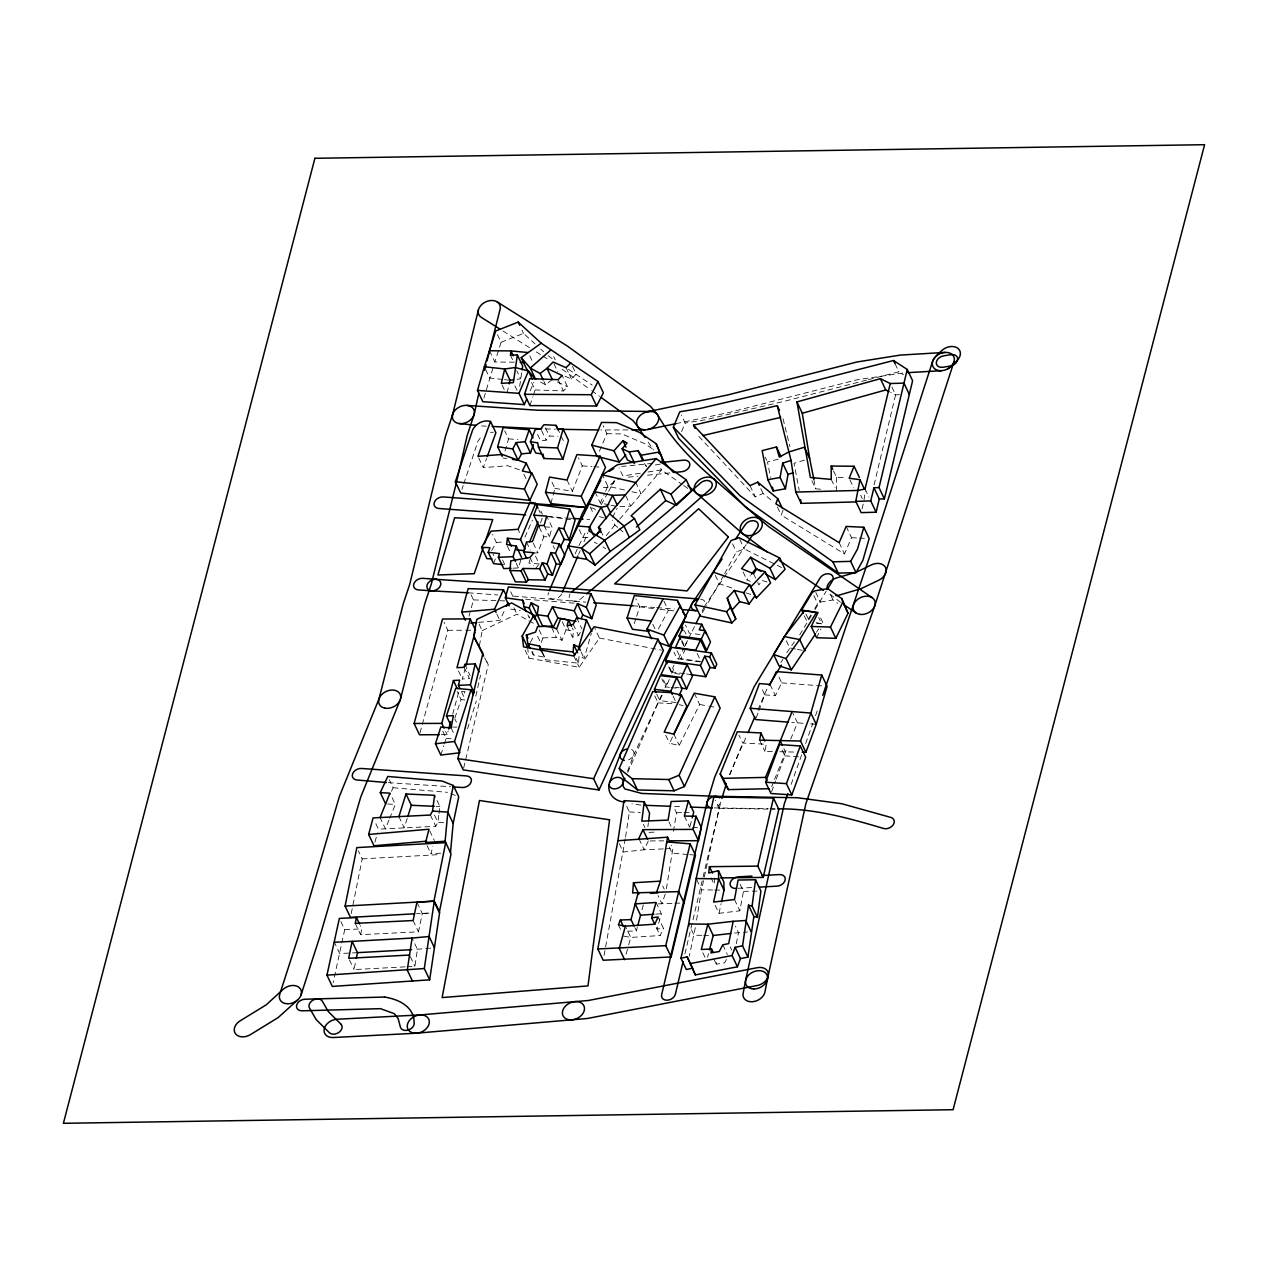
<?xml version="1.0" encoding="UTF-8"?>
<svg xmlns="http://www.w3.org/2000/svg" width="1268" height="1268" viewBox="0 0 1268 1268"><rect width="100%" height="100%" fill="white"/><g stroke="black" fill="none" stroke-linecap="round" stroke-linejoin="round"><path stroke-width="0.75" stroke-dasharray="5 3.75" d="M541.737 651.736L545.573 659.804L578.493 663.18L579.08 655.905L584.152 658.409L591.364 633.207M714.803 877.963L714.09 884.287L711.031 877.836M519.658 386.344L522.115 369.828M647.9 826.641L648.392 822.774M438.807 815.324L437.92 822.33L435.748 826.324L378.435 829.177L374.615 821.125M439.029 813.58L439.933 806.575L434.575 795.29M726.405 959.448L724.646 962.792L716.341 964.235L716.88 960.241M864.031 499.925L865.315 490.985M407.044 966.739L414.905 966.327L417.441 949.352L412.084 938.066M625.298 838.655L603.901 956.373M625.584 836.753L629.372 811.932L626.297 805.481M673.451 831.396L676.478 812.788L673.419 806.337M666.382 888.694L672.88 848.482L671.343 845.265M695.292 927.653L689.301 956.183M696.544 920.077L701.553 889.819L719.194 808.271L715.374 800.219M479.399 645.666L482.173 630.64L478.337 622.572M772.402 751.575L764.953 751.417L766.284 744.253L742.683 743.032L738.864 734.964M715.152 905.289L718.988 913.34L739.83 910.804L743.476 891.325L738.879 881.656M351.22 913.594L362.188 858.88L358.353 850.828M736.28 943.757L738.531 932.598L735.456 926.147M405.078 966.85L354.041 969.576L355.943 960.177M355.23 923.373L360.587 934.659L418.472 931.821L422.292 913.531L416.934 902.245M340.87 921.614L344.706 929.682L333.135 982.763M360.587 934.659L361.824 928.842L360.286 925.624M718.988 913.34L721.096 903.688M475.817 696.148L480.54 675.194M684.926 953.821L720.826 801.883M507.089 392.842L508.785 385.662M463.676 767.964L488.259 664.67L485.2 658.219M580.284 632.288L578.588 635.601L572.486 637.154L573.881 631.29L572.359 628.056M874.08 484.915L895.604 394.808L891.008 385.139M862.034 508.991L863.35 503.539M440.725 853.158L430.961 853.776L432.895 846.2M707.592 957.181L708.527 953.568M550.898 503.602L554.893 488.354L551.834 481.903M697.495 827.465L689.729 827.354L691.742 819.762M627.501 931.235L636.393 930.886L637.313 927.399M642.004 909.806L643.447 904.433M374.979 842.079L377.452 832.87M419.993 732.872L447.873 630.307L444.054 622.255M441.216 734.679L447.129 734.663L448.143 730.939M452.708 714.169L458.778 691.805L464.991 691.409L463.803 696.607L461.504 691.773M464.104 667.301L469.461 678.586L462.313 678.998L464.865 669.615M469.001 616.185L473.503 599.907L469.667 591.839M626.154 954.122L628.183 946.705M628.706 944.85L630.751 937.417L626.154 927.748M539.233 527.139L543.813 536.808L549.472 536.76L552.103 527.377L546.746 516.092M656.063 902.467L661.42 913.752L657.03 929.048L663.449 928.287L658.092 917.002M483.885 398.041L493.696 365.58M505.013 451.028L508.531 438.839L504.696 430.787M512.938 568.191L518.454 567.937L521.592 557.381M529.881 559.822L528.914 563.087L539.233 564.006L535.413 555.955M407.202 818.462L404.254 827.893L398.897 816.608M514.38 362.188L494.837 362.014L501.082 342.281L496.485 332.612M440.804 755.062L443.784 745.758M444.371 743.904L446.162 738.325L442.326 730.257M467.527 728.767L476.356 701.061M634.254 623.666L636.061 618.055M636.679 616.185L639.69 606.833L635.854 598.765M529.913 405.601L532.798 396.9M533.368 395.156L535.112 389.926L531.276 381.874M461.948 489.321L463.185 485.612M463.803 483.758L478.036 441.058L480.952 437.032M454.879 717.989L461.076 699.603L457.257 691.551M665.224 894.051L661.912 903.751L658.076 895.683M791.169 784.353L801.709 754.666M805.655 743.524L812.899 723.109M815.53 715.691L818.161 708.257M519.42 469.794L507.723 465.736L483.298 467.623L486.611 458.445M539.09 629.863L542.91 637.931L540.929 643.351L536.332 633.683M846.168 526.426L851.525 537.711L844.504 553.957L781.246 515.093L783.133 509.958M771.61 791.707L775.588 780.961M776.238 779.154L784.844 755.855L781.785 749.42M756.219 717.767L758.185 712.473M758.85 710.714L764.762 694.848L760.943 686.78M533.337 553.165L537.822 552.785L543.813 536.808M493.569 563.61L495.328 558.95L493.03 554.116M627.549 771.134L633.667 755.094M540.469 522.923L542.482 517.661M542.91 637.931L556.319 637.392L561.978 640.34L566.019 629.8L561.439 620.131M554.893 488.354L572.391 491.35L582.281 465.895L578.462 457.827M771.641 786.842L773.829 781.31M774.542 779.471L786.937 748.231M388.959 820.127L385.424 828.828L380.067 817.543M389.656 818.383L395.331 804.451L389.958 793.166M729.829 774.7L742.683 743.032M790.693 739.165L797.477 722.855L792.88 713.187M681.582 431.596L685.164 423.052L681.328 414.985M729.465 774.7L745.742 737.976M530.183 390.893L533.828 382.318M578.62 554.322L580.158 550.724M584.009 541.705L587.876 532.703M599.399 451.186L606.912 433.704L603.092 425.636M676.161 702.535L659.772 700.633L664.21 690.347M757.947 709.763L767.092 688.587M627.723 772.561L658.092 702.868L654.272 694.801M524.936 537.172L532.433 520.149M609.147 504.838L600.319 503.031L604.82 492.919M605.581 491.239L607.832 486.183L620.242 477.941M687.494 640.578L684.419 647.298L681.36 640.863M478.607 622.382L499.877 620.464L505.583 608.101M623.761 936.149L630.751 937.417L660.105 935.546L663.449 928.287M684.657 673.72L670.931 671.786L673.974 665.209M669.33 679.521L666.334 685.956L662.514 677.904M391.463 791.343L393.128 787.761L389.292 779.709M633.493 755.49L661.722 694.785M665.034 687.652L668.363 680.504M671.691 673.371L675.004 666.223M701.045 661.563L680.868 658.71L685.655 648.439M575.117 553.862L578.192 547.237M578.969 545.589L586.291 530.468M694.262 693.216L699.619 704.485L679.236 745.378L669.552 743.317L672.832 736.28M648.328 840.938L644.176 849.766L623.254 852.017L617.896 840.732M816.576 637.756L820.856 629.039M678.38 659.091L683.642 648.471M684.514 646.696L695.038 625.441M702.06 611.255L704.691 605.946M764.762 694.848L775.398 695.72L781.722 682.897L777.902 674.845M612.65 517.328L617.215 508.167M658.441 628.96L668.299 610.447L662.942 599.178M723.759 575.323L706.324 605.866M724.662 573.643L736.391 551.881L744.348 548.981L781.548 567.525M601.159 504.712L607.641 493.078M608.577 491.413L613.205 483.092M530.278 642.464L533.86 636.076M491.651 550.55L496.359 542.45L492.539 534.383M702.345 612.698L705.325 607.578M780.914 662.53L782.863 659.281M786.762 652.766L794.402 641.798M810.838 614.917L806.923 621.368L803.104 613.3M814.753 608.481L817.686 603.663L820.38 602.078L833.06 599.954L837.799 603.314M799.712 634.84L813.993 611.319M815.007 609.639L826.229 591.157M816.513 632.32L818.605 628.944M612.904 483.584L614.869 480.667M704.216 606.754L722.982 578.969M724.076 577.336L746.155 544.654M525.079 650.104L528.899 658.171L579.207 667.285L599.431 638.042L594.835 628.357M537.569 434.417L540.628 440.852L546.143 440.186L549.329 435.986L557.904 436.446M606.262 535.635L618.483 520.609M750.339 581.362L746.915 579.936L750.323 575.656M535.334 568.793L539.233 564.006M619.703 519.167L661.484 469.889L659.186 465.055M535.112 389.926L563.436 390.956L567.509 386.772L562.152 375.486M564.942 376.136L571.44 378.958L576.227 374.187L571.63 364.518M583.613 596.42L580.586 598.971A7.323 5.389 -25.4 0 1 571.694 600.62A7.323 5.389 -25.4 0 1 570.045 593.899M540.564 382.048L545.494 384.775L552.341 379.576M482.173 630.64L516.932 614.203L527.234 619.878M698.906 436.461L755.363 496.913L763.114 493.426L773.131 501.684M501.082 342.281L523.525 333.373L535.048 343.929M804.467 460.141L794.037 463.311L799.205 490.32M866.551 380.115L784.781 401.179L705.388 419.771L685.164 423.052M868.453 379.623L898.885 371.793L903.466 374.773M778.235 459.174L767.489 461.917L770.548 477.434M675.955 423.655L729.465 412.369L857.105 379.766L904.036 372.887M655.382 464.96L662.562 463.676M640.261 473.233L622.889 475.976L619.069 467.908M647.98 472.013L661.484 469.889L682.057 484.392M517.09 379.291L520.593 378.799L516.773 370.731M734.632 933.042L747.549 932.012M630.038 465.673L653.004 463.311M628.326 477.18L637.931 476.197M647.52 475.215L670.534 472.853M430.692 948.147L413.574 949.558M496.359 542.45L504.093 541.911M655.73 914.149L661.42 913.752M621.605 466.37L626.218 466.053M422.292 913.531L430.011 913.039L416.49 913.705M362.188 858.88L440.218 854.553M737.865 888.313L751.591 887.552M344.706 929.682L361.824 928.842M357.465 952.664L339.697 953.536L334.34 942.251M663.307 848.91L644.176 849.766L638.818 838.481M665.224 848.831L672.88 848.482M649.058 832.363L654.684 832.141M619.798 506.582L630.719 506.17L625.362 494.885M658.219 903.878L672.991 903.323M674.83 903.26L680.377 903.054M676.478 812.788L682.232 812.582M684.149 812.519L691.821 812.249M899.519 394.697L895.604 394.808L890.675 392.383M453.5 727.15L456.987 727.055M490.462 432.325L493.411 432.245M743.476 891.325L757.028 891.119M627.929 429.9L600.747 429.979M650.262 840.922L663.766 840.858M447.873 630.307L463.708 630.244M465.689 630.244L471.633 630.212M714.233 807.906L768.202 808.619M833.488 470.888L836.547 477.323L846.089 477.418M606.912 433.704L621.891 433.925L644.778 443.673L653.923 449.839M712.806 889.993L701.553 889.819L696.195 878.534M714.676 890.025L720.303 890.104M701.695 935.324L694.04 935.213L689.443 925.545M703.613 935.356L709.367 935.435M719.194 808.271L774.97 809.253M779.852 751.734L796.589 752.114M545.62 428.917L555.432 429.186M770.104 808.667L775.81 808.81M473.503 599.907L504.918 600.905M641.022 805.132L631.987 803.817M674.576 806.448L682.469 806.749M436.113 806.4L439.933 806.575M851.525 537.711L857.406 537.997M859.371 538.092L865.267 538.361M486.262 426.175L481.713 425.921M658.092 702.868L673.466 703.74M629.372 811.932L640.403 812.566M387.58 803.991L395.331 804.451M388.293 782.641L450.6 786.731M582.281 465.895L591.966 466.545M593.899 466.687L601.634 467.21M784.844 755.855L801.883 757.028M443.641 822.742L437.92 822.33L432.562 811.06M547.443 516.52L565.227 517.835M567.208 517.994L573.136 518.422M544.685 526.838L552.103 527.377M468.368 592.806L497.817 594.961M513.524 596.119L585.784 602.11M781.722 682.897L823.154 686.02M588.019 537.711L582.836 537.315L577.479 526.03M633.033 605.787L654.7 607.467M656.665 607.626L674.386 609.005M673.673 610.875L656.856 609.005M803.104 723.299L791.755 722.411M810.617 723.901L816.243 724.345M525.538 599.193L574.626 603.203M393.128 787.761L447.509 792.326M687.7 854.489L672.103 853.19L667.523 843.521M689.649 854.648L695.498 855.139M508.531 438.839L517.819 439.647M446.162 738.325L451.313 738.784M811.9 480.731L815.72 488.798L821.41 489.305M461.076 699.603L464.896 699.968M502.667 379.449L489.702 378.022L485.121 368.354M504.521 379.655L510.069 380.273M669.346 687.335L665.7 686.923L661.864 678.856M671.168 687.557L678.443 688.397M639.69 606.833L654.954 608.767M699.999 634.555L689.316 633.112L685.497 625.045M548.79 516.678L563.8 518.755M565.686 519.008L571.313 519.785M510.687 609.1L520.292 610.431M699.746 661.848L677.017 658.647L673.942 652.196M686.622 673.99L690.537 674.544M679.664 674.132L672.309 673.086L669.25 666.651M675.543 687.256L679.236 687.779M503 458.002L506.772 458.556M816.608 623.095L821.743 623.904L818.684 617.453M816.132 622.81L823.423 623.824L819.588 615.757M699.619 704.485L707.084 705.801M708.955 706.133L716.42 707.449M566.019 629.8L573.881 631.29M795.432 648.994L789.679 647.885L784.321 636.599M797.35 649.359L805.037 650.833M599.431 638.042L661.468 650.151M610.922 505.203L616.216 506.281M531.736 651.689L533.257 654.906L544.875 657.347L545.573 659.804M679.188 704.691L683.008 705.531M624.49 490.019L607.832 486.183L602.474 474.898M631.908 491.73L641.164 493.854L635.807 482.569M599.384 516.567L606.469 518.596M767.14 581.996L761.973 580.459L758.866 584.944L756.584 580.11M731.731 587.956L719.241 583.676L713.884 572.391M746.012 592.838L751.369 594.676M450.726 793.609L455.529 795.511M557.397 381.985L567.509 386.772M594.296 542.181L597.165 543.687M528.946 620.829L535.809 624.601M568.444 369.289L592.188 385.123M502.968 330.98L529.58 347.717M536.237 351.902L541.23 355.04M542.894 356.086L549.535 360.271M602.902 546.873L605.771 548.727M683.642 485.517L691.551 491.096M562.104 369.226L590.143 389.545M591.696 390.671L599.495 396.313M548.141 355.642L554.417 360.286M829.827 594.121L840.478 602.252M617.706 527.409L614.806 524.936L612.507 520.102M619.149 528.645L624.95 533.574M540.818 349.207L543.687 351.838M648.217 442.167L653.511 450.061M644.398 463.502L646.426 466.561L644.905 463.343M484.582 657.823L488.259 664.67M561.328 436.62L563.357 440.598M895.05 363.742L898.885 371.793M865.061 488.972L868.881 497.024M860.718 495.281L862.24 498.498M849.925 479.843L853.76 487.911M831.237 479.399L835.057 487.451M839.147 542.672L844.504 553.957M765.19 457.082L766.728 460.3M830.762 595.12L833.06 599.954M777.411 507.041L781.246 515.093M815.8 592.41L820.38 602.078M813.85 595.595L817.686 603.663M760.816 488.592L763.114 493.426M750.006 485.628L755.363 496.913M805.957 613.981L809.016 620.432M739.751 539.296L744.348 548.981M753.509 573.659L755.807 578.493M732.571 543.829L736.391 551.881M743.08 571.868L746.915 579.936M770.041 684.451L775.398 695.72M783.893 748.627L785.431 751.861M759.595 740.132L764.953 751.417M566.067 367.672L571.44 378.958M697.226 653.511L700.285 659.962M684.435 630.846L685.972 634.063M553.704 356.609L555.226 359.843M553.862 363.631L557.682 371.683M558.079 379.671L563.436 390.956M681.819 640.388L684.879 646.839M677.049 650.643L680.868 658.71M521.988 330.156L523.525 333.373M543.972 381.557L545.494 384.775M594.961 491.746L600.319 503.031M529.723 355.785L532.798 362.236M652.814 624.268L655.112 629.102M557.983 429.313L559.521 432.531M668.632 666.952L670.931 671.786M590.254 506.994L593.313 513.445M600.683 530.626L602.966 535.476M673.102 696.084L675.4 700.919M545.509 427.918L549.329 435.986M510.418 355.151L513.477 361.602M567.034 480.065L572.391 491.35M541.547 430.502L546.143 440.186M514.887 385.837L517.186 390.671M656.713 694.182L659.772 700.633M673.879 734.093L679.236 745.378M489.48 350.729L494.837 362.014M502.065 384.965L504.363 389.799M665.716 735.266L669.552 743.317M734.473 899.519L739.83 910.804M523.874 474.2L526.172 479.035M540.865 511.067L542.387 514.285M538.741 509.815L540.279 513.033M684.371 816.069L689.729 827.354M544.115 525.475L549.472 536.76M553.102 545.779L554.639 548.996M576.623 617.69L581.98 628.976M730.209 946.847L731.731 950.065M668.854 821.727L671.152 826.562M573.231 624.316L578.588 635.601M533.226 543.116L537.822 552.785M722.792 944.818L727.388 954.487M581.093 651.958L584.152 658.409M567.129 625.869L572.486 637.154M526.474 542.007L530.309 550.074M518.073 529.295L519.595 532.528M529.976 557.508L533.812 565.576M576.195 658.33L578.493 663.18M573.849 656L579.207 667.285M478.702 457.938L483.298 467.623M714.058 959.4L716.341 964.235M556.62 629.055L561.978 640.34M551.739 627.708L556.319 637.392M643.351 824.374L644.873 827.608M702.821 952.728L705.119 957.578M516.155 563.103L518.454 567.937M507.39 546.191L510.449 552.642M662.72 885.983L664.242 889.201M502.588 560.012L504.87 564.862M527.868 614.79L529.406 618.023L528.693 614.758M542.577 652.513L544.875 657.347M510.687 591.791L512.985 596.626M513.873 607.752L516.932 614.203M656.269 927.494L660.105 935.546M496.818 614.013L499.877 620.464M634.856 927.669L636.393 930.886M618.404 924.863L621.463 931.314M464.785 664.321L470.143 675.606M458.493 670.931L462.313 678.998M454.895 718.956L456.432 722.174M451.123 727.943L454.182 734.394M445.607 731.43L447.129 734.663M430.375 815.039L435.748 826.324M429.741 830.841L434.338 840.51M427.142 845.708L430.961 853.776M413.114 920.536L418.472 931.821M410.309 956.658L414.905 966.327M349.445 959.892L354.041 969.576M783.053 418.789L789.916 446.621M813.834 479.336L815.72 488.798M532.655 651.514L533.257 654.906M527.583 647.251L528.899 658.171M836.547 477.323L836.595 490.684M613.934 480.826A7.323 5.389 -25.4 0 1 608.846 486.817A7.323 5.389 -25.4 0 1 601.27 486.151M631.591 749.451A7.323 5.389 -25.4 0 1 633.572 755.284A7.323 5.389 -25.4 0 1 627.026 760.229M700.507 599.13A7.323 5.389 -25.4 0 1 705.277 603.679M589.668 519.198A7.323 5.389 -25.4 0 1 586.957 519.452M591.364 507.897A7.323 5.389 -25.4 0 1 595.421 509.942M720.731 802.2A7.323 5.389 -25.4 0 1 714.93 807.494M561.645 593.947A7.323 5.389 -25.4 0 1 552.626 598.987A7.323 5.389 -25.4 0 1 548.521 592.521"/><path stroke-width="1.5" d="M609.147 784.48C607.055 794.053 615.614 801.931 624.886 801.915M547.713 573.992L552.468 575.276L547.094 563.991L542.355 562.707L547.713 573.992L545.066 580.015L528.36 579.745L526.394 582.139L515.379 581.822L510.021 570.537L510.766 560.852L529.976 557.508L533.876 552.721L523.557 551.802L526.474 542.007L532.465 541.499L538.456 525.523L544.115 525.475L546.746 516.092L533.78 515.141L537.79 504.616L569.712 509.023L575.07 520.308L569.205 539.946L564.26 539.391L558.903 528.106L563.848 528.661L569.205 539.946M574.658 655.112L573.136 651.895L573.707 644.62L578.794 647.124L580.332 650.357M666.746 841.904L690.141 843.854L695.498 855.139L671.152 956.96L603.172 960.241L597.814 948.955L617.896 840.732L667.523 837.197L660.422 881.149L633.477 882.75L632.637 892.926L678.713 891.626L684.07 902.911M414.541 913.816L350.459 917.366L345.102 906.081L356.831 847.595L445.67 842.665L433.941 901.152L439.299 912.437L451.028 853.95L445.116 841.255L447.81 812.154L453.389 785.51L442.152 781.04L387.77 776.476L380.273 792.595L385.63 803.88M450.473 852.54L453.167 823.439L458.747 796.795L453.389 785.51M720.604 877.9L763.178 877.424L757.82 866.139L709.43 866.678L708.733 873.002L718.465 870.688L723.822 881.973L724.044 890.168L721.524 901.754M617.896 840.732L623.999 800.647L644.239 801.804L641.814 821.157L668.093 820.111L671.121 801.503L688.381 800.9L693.739 812.186L692.233 817.876M648.63 820.824L649.596 813.089L644.239 801.804M426.555 841.191L373.997 845.756L368.639 834.471L373.077 817.892L430.375 815.039L432.562 811.06L434.575 795.29L405.982 793.99L398.897 816.608M695.324 974.918L692.55 968.181L686.305 969.529L680.948 958.243L687.193 956.896L695.324 974.918L737.437 966.802L740.464 958.592L747.93 957.118L742.572 945.833L748.516 905.178L752.082 906.097L757.44 917.382L753.874 916.463L748.516 905.178M747.93 957.118L753.874 916.463M525.079 549.171L520.498 539.502L507.454 538.25L506.629 544.574L516.235 546.096L521.592 557.381M733.173 921.313L707.845 924.214L701.299 949.51L711.522 948.955L710.983 952.95L719.289 951.507L722.792 944.818L728.672 943.63L733.173 921.313L745.806 920.489L751.163 931.774M752.082 906.097L755.538 879.77L738.103 880.04L734.473 899.519L713.63 902.055L718.687 878.882L718.465 870.688M757.44 917.382L760.895 891.055L755.538 879.77M884.382 498.879L909.33 394.427L903.973 383.142L890.247 383.522L880.388 378.672L796.922 401.94L810.363 477.513L831.237 479.399L831.19 466.038L854.077 466.259L849.164 478.242L859.958 479.7L855.805 501.351L861.162 512.637L876.109 512.209L879.279 499.006L873.921 487.72L879.025 487.594L884.382 498.879L879.279 499.006M356.466 917.556L355.23 923.373L413.114 920.536L416.934 902.245L434.274 901.152L424.304 968.546L429.662 979.831L332.311 986.425L326.954 975.14L339.349 918.397L356.466 917.556L359.526 924.007M429.662 979.831L439.647 912.437L434.274 901.152M578.081 618.911L574.245 610.843L552.499 606.722L557.857 618.007L553.117 627.47L542.593 625.964L537.22 614.679L538.44 606.516L531.229 602.76L529.168 607.879L533.765 617.548M412.623 981.384L407.266 970.099L412.084 938.066L429.123 936.513L434.48 947.798M745.552 980.735L743.159 993.177A11.555 8.527 -25.4 0 0 752.13 1001.752A11.555 8.527 -25.4 0 0 764.937 992.067L767.473 978.88M680.948 958.243L688.667 923.928L696.195 878.534L713.836 796.986L773.464 798.032L778.821 809.317L763.178 877.424M528.201 352.552L510.972 350.919L510.418 355.151L517.376 354.961L513.366 382.619L501.304 383.348L504.712 368.988L515.236 367.514L528.471 371.033L532.306 379.1M522.115 369.828L522.733 366.246L517.376 354.961M781.04 456.654L776.444 446.986L762.131 450.631L767.853 479.716L773.211 491.001L785.431 488.751L780.074 477.465L782.673 463.153L791.042 460.411L777.236 405.649L693.548 425.176L695.07 428.41M785.431 488.751L788.03 474.438L782.673 463.153M483.647 656.111L473.693 636.267L476.816 619.355L511.575 602.918L533.891 615.218L539.249 626.503M768.994 788.712L728.45 789.615L725.55 785.257L720.192 773.971L737.326 731.747L760.927 732.967L759.595 740.132L800.536 741.035L805.893 752.32L802.168 752.225M452.47 415.127L478.432 309.852M474.28 413.875L478.86 393.112M356.324 958.291L357.465 952.664L352.108 941.379L334.34 942.251M669.552 840.827L698.478 840.684L693.12 829.399L696.037 816.243L684.371 816.069L688.381 800.9M698.478 840.684L701.394 827.529L696.037 816.243M459.983 688.54L458.445 685.322L459.634 680.124L453.421 680.52L441.771 723.378L444.069 728.212M474.28 692.914L470.46 684.863L475.183 663.909L464.785 664.321L464.104 667.301L456.956 667.713L470.222 618.911L442.516 619.022L414.129 723.489L419.486 734.774L439.235 734.695M456.242 483.314L431.358 583.882L424.812 603.679L400.529 698.906M456.686 481.396L467.21 435.463L474.026 414.874M757.82 866.139L773.464 798.032M707.084 802.327L661.642 994.651A7.323 5.389 -25.4 0 0 667.142 1000.214A7.323 5.389 -25.4 0 0 675.384 994.207L683.103 961.509M509.213 383.871L510.069 380.273L504.712 368.988L484.344 366.737L477.465 390.401L482.823 401.687L524.366 404.619L526.553 399.468M533.891 615.218L522.226 635.965L523.541 646.886L573.849 656L594.074 626.757L658.044 639.231L663.402 650.516L598.987 789.996L463.232 769.882L457.859 758.597L482.902 653.385L473.693 636.267M530.198 648.471L527.9 643.637L526.363 635.125L535.571 632.066L537.553 626.646L550.962 626.107L556.62 629.055L560.662 618.515L568.524 620.004L567.129 625.869L573.231 624.316L576.623 617.69L586.529 620.115L591.887 631.401M890.247 383.522L865.061 488.972L858.42 490.431L795.797 492.063L791.042 460.411M879.025 487.594L907.254 369.464L893.528 360.508L779.424 389.894L700.031 408.486L679.806 411.767L673.371 427.157L678.729 438.443L745.362 506.946L838.275 573.104L856.011 572.645L862.89 560.282L869.182 538.551L863.825 527.266L846.168 526.426L839.147 542.672L775.889 503.808L777.775 498.673L757.757 482.141L750.006 485.628L693.548 425.176M671.152 956.96L665.779 945.674L690.141 843.854M876.109 512.209L870.751 500.923L873.921 487.72M909.33 394.427L912.611 380.749L907.254 369.464M378.863 699.492L403.272 603.758L409.802 584.041L445.591 435.891L452.739 414.129M745.695 980.021L784.274 803.975L787.872 793.641M767.33 979.578L805.909 803.532L874.761 605.771M484.645 370.288L486.088 364.582M487.055 360.778L500.067 309.408A11.555 8.527 -25.4 0 0 486.167 301.673A11.555 8.527 -25.4 0 0 481.349 317.396L499.64 328.887M709.462 949.954L713.202 935.499L707.845 924.214L688.667 923.928M545.525 492.317L549.535 477.069L567.034 480.065L576.924 454.61L600.144 456.179L605.502 467.464L586.561 507.533L550.898 503.602L545.525 492.317L581.204 496.248L586.561 507.533M634.095 926.052L631.02 919.601L638.073 893.148M637.772 925.656L640.562 915.179L635.205 903.894L656.063 902.467L651.673 917.763L654.732 924.214L625.393 926.131L618.404 924.863L620.369 920.013L631.02 919.601M448.65 729.068L450.679 721.619M465.879 665.859L475.072 632.066M465.467 620.211L461.631 612.143L468.146 588.621L503.491 589.763L506.55 596.198M625.393 926.131L619.26 948.416L624.617 959.702M509.15 605.882L505.33 597.814L508.389 586.941L590.872 593.678L596.229 604.963L591.776 618.689L582.804 614.917L577.447 603.631L574.245 610.843M578.794 647.124L586.529 620.115M787.951 722.11L755.554 719.542L750.196 708.257L759.405 683.563L770.041 684.451L776.365 671.612L821.743 675.036L810.886 713.06L800.536 741.035M805.893 752.32L816.243 724.345L827.101 686.321L821.743 675.036M502.223 456.385L497.642 446.716L503.174 427.57L529.2 429.789L533.035 437.84M863.825 527.266L857.533 548.996L850.654 561.359L856.011 572.645M515.394 561.486L513.096 556.652L516.235 546.096M511.099 568.286L503.745 568.619L498.387 557.334L499.513 553.577L488.212 552.325L489.971 547.665L481.571 547.38L486.944 558.665L491.968 558.839M530.389 441.771L537.68 442.801L538.488 447.208L543.861 458.493L562.897 459.222L557.54 447.937L563.166 429.091L557.983 429.313L555.97 425.335L543.972 424.701L540.786 428.901L535.27 429.567L530.389 441.771L535.746 453.056L541.214 453.833M562.897 459.222L568.524 440.376L563.166 429.091M563.848 528.661L569.712 509.023M707.164 801.994L714.724 777.125L754.175 686.701L820.079 577.986A7.323 5.389 -25.4 0 1 829.605 573.944A7.323 5.389 -25.4 0 1 832.331 581.077L827.243 589.477M721.857 798.507L726.31 783.751M407.789 816.576L411.339 805.275L405.982 793.99M484.344 366.737L495.725 330.996L518.168 322.088L541.214 343.2L597.989 381.494L603.362 392.779L596.594 406.014L529.913 405.601L524.54 394.316L529.755 378.641L558.079 379.671L562.152 375.486L546.984 368.291L540.136 373.489L530.278 368.037L521.211 357.592L541.214 343.2M470.999 689.776L454.515 741.479L459.872 752.764L440.804 755.062L435.447 743.777L440.804 727.039L451.123 727.943L453.373 715.723L446.415 715.897L455.719 688.318L470.999 689.776L473.281 694.61M301.055 994.952L320.027 936.038L360.746 797.001L400.117 700.158M649.2 631.385L632.447 629.277L627.089 617.991L634.333 595.548L677.27 600.303L685.845 616.771L669.235 646.379L659.106 642.765M591.776 618.689L586.402 607.404L590.872 593.678M932.662 361.174L870.593 553.799L822.774 695.276M953.948 361.919L874.777 605.739M547.094 563.991L550.883 552.547L555.447 553.228L560.805 564.514L556.24 563.832L550.883 552.547M552.468 575.276L556.24 563.832M490.526 421.467L477.925 456.337L502.366 454.451L526.268 463.169L522.337 470.983L531.863 472.98L537.22 484.265L529.818 500.353L460.712 493.03L455.355 481.745L472.679 429.773C475.928 423.464 483.552 419.486 490.526 421.467L495.883 432.753L487.261 456.607M483.171 547.57L474.232 573.691L437.92 574.99L454.641 517.772L492.729 519.579L484.439 543.845M512.415 459.381L518.073 460.205L521.528 453.896L530.484 452.977L525.126 441.692L529.2 429.789M530.484 452.977L533.4 444.466M656.539 892.466L660.422 881.149M765.587 782.213L779.487 744.57L800.314 745.996L805.671 757.281L791.771 794.925L770.944 793.499L765.587 782.213L786.414 783.64L791.771 794.925M786.414 783.64L800.314 745.996M737.437 966.802L732.08 955.517L735.107 947.307L742.572 945.833M609.496 782.641L620.353 754.111M624.839 778.267L622.794 783.608A7.323 5.389 -25.4 0 1 611.445 788.205A7.323 5.389 -25.4 0 1 613.316 778.52A7.323 5.389 -25.4 0 1 623.159 781.785L623.159 786.318L624.87 788.934L641.766 793.435L715.754 796.304L797.683 797.746L841.667 803.706L890.802 817.416A7.323 5.389 -25.4 0 1 893.338 824.628A7.323 5.389 -25.4 0 1 883.764 828.527C849.227 818.288 814.119 808.35 777.728 808.873M841.92 598.734L842.681 601.904L841.667 604.535L830.477 627.058L835.834 638.343L816.576 637.756L811.219 626.471L818.066 612.539L801.566 610.082L812.328 592.378L815.023 590.793L827.703 588.669L841.92 598.734L848.038 613.189L835.834 638.343M767.092 780.612L765.555 777.395L792.12 711.57L810.886 713.06L816.243 724.345M534.525 619.164L536.586 614.045L531.229 602.76M379.259 698.24L339.444 796.304L298.582 935.847L279.737 994.318A11.555 8.527 -25.4 0 0 291.117 1003.384A11.555 8.527 -25.4 0 0 300.595 989.198A11.555 8.527 -25.4 0 0 282.986 989.452L266.359 1004.747L240.429 1020.661A11.555 8.527 -25.4 0 0 235.373 1033.547A11.555 8.527 -25.4 0 0 250.176 1034.767L278.168 1017.57L297.806 999.818M380.067 817.543L389.958 793.166L380.273 792.595M520.498 539.502L535.682 503.364L530.087 502.065L518.073 529.295L491.001 531.165L481.571 547.38M529.644 541.753L537.997 521.877M524.366 404.619L519.008 393.334L528.471 371.033M549.298 590.698L582.598 512.954L600.699 480.445M562.421 592.14L577.843 556.129M625.742 454.911L619.323 462.075L597.133 456.432L591.776 445.147L601.555 422.418L616.533 422.64L639.421 432.388L656.19 443.705L664.353 463.359L656.19 443.705M655.952 692.566L654.415 689.348L660.327 675.638L676.732 677.54L682.089 688.825L679.125 695.672M555.447 553.228L559.426 544.02L551.58 542.546L558.903 528.106M560.805 564.514L564.783 555.305L559.426 544.02M672.341 694.468L670.804 691.25L676.732 677.54M748.025 732.698L754.888 716.816M681.455 695.086L664.194 732.032L673.879 734.093L694.262 693.216L714.803 696.829L720.161 708.115L684.451 786.509L674.101 790.804L637.455 789.964L624.601 779.709L619.244 768.424L652.735 691.583L670.027 692.566L681.455 695.086L686.812 706.371L673.657 734.521M545.066 580.015L539.708 568.73L542.355 562.707M581.204 618.515L582.804 614.917M594.961 491.746L602.474 474.898L617.532 464.69L656.127 458.604L686.194 479.811L691.551 491.096L676.319 505.425L665.748 500.543L660.39 489.258L631.084 515.791L634.491 518.564L639.849 529.85L610.066 551.517L595.057 565.084L586.878 559.346L573.564 557.175L568.207 545.89L594.961 491.746L612.618 495.36L625.362 494.885L656.127 458.604M705.151 630.671L710.508 641.957L706.704 650.326L701.347 639.04L705.151 630.671L699.207 629.863L701.775 624.252L683.959 621.827L681.407 627.391L682.945 630.624M619.244 768.424L632.098 778.679L668.743 779.519L679.093 775.224L714.803 696.829M680.599 639.246L679.062 636.013L682.913 627.612L681.407 627.391M529.818 500.353L524.461 489.068L531.863 472.98M496.057 612.396L494.52 609.179L503.491 589.763M506.407 606.342L508.04 602.807M598.987 789.996L593.614 778.711L658.044 639.231M681.249 677.524L660.977 674.671L666.952 661.817L687.193 664.67L681.249 677.524L686.606 688.809L681.074 688.033M654.748 924.261L658.092 917.002L651.673 917.763M667.095 663.719L665.573 660.501L671.66 647.362L711.443 652.972L716.8 664.258L714.978 668.173L710.08 667.475L704.723 656.19L709.62 656.887L714.978 668.173M690.537 674.544L705.801 676.716L700.443 665.431L704.723 656.19M705.801 676.716L710.08 667.475M620.528 753.715L664.575 659.011L691.868 603.869M700.475 640.039L695.688 650.278L675.511 647.425L680.298 637.154L700.475 640.039L705.832 651.308M686.606 688.809L692.55 675.955L687.193 664.67M709.62 656.887L711.443 652.972M638.818 838.481L642.971 829.652L693.12 829.399M581.204 496.248L600.144 456.179M695.91 623.666L700.301 614.806M610.352 512.494L607.293 506.043L612.618 495.36L617.215 505.029M553.117 627.47L547.76 616.185L552.499 606.722M560.187 547.411L564.26 539.391M596.594 406.014L591.237 394.728L597.989 381.494M651.594 638.739L646.997 629.071L662.942 599.178M713.884 572.391L749.578 584.611L754.936 595.897L749.071 603.98L743.714 592.695L734.315 590.428L727.261 598.052L735.773 618.942L731.89 622.953L700.364 616.121L695.007 604.836L731.034 540.596L738.99 537.695L779.741 558.015L785.098 569.3L775.319 579.603L765.65 574.071M518.073 460.205L512.716 448.92L516.171 442.611L525.126 441.692M529.374 644.049L527.583 647.251L522.226 635.965M669.235 646.379L663.877 635.094L680.488 605.486M596.848 534.985L600.699 528.423M791.343 669.853L778.964 665.795L773.607 654.51L784.321 636.599L804.419 610.764L816.386 612.618L799.68 639.548L785.986 658.567L791.343 669.853L815.467 634M769.137 685.227L781.373 665.082M692.344 603.077L722.126 558.95M735.377 539.344L745.299 524.635A7.323 5.389 -25.4 0 1 754.951 520.974A7.323 5.389 -25.4 0 1 757.186 528.312L747.248 543.021M743.714 592.695L749.578 584.611L756.394 597.941L770.595 583.026L765.238 571.741L756.616 569.173L753.509 573.659L741.558 568.65L750.624 557.254L769.961 568.318L775.319 579.603M600.763 532.243L598.464 527.393L625.362 494.885M751.448 574.23L755.997 568.539L750.624 557.254M510.021 570.537L521.037 570.854L523.002 568.46L539.708 568.73M622.144 448.777L629.166 451.915L634.523 463.2L627.501 460.062L622.144 448.777L627.058 442.96L622.953 440.773L613.95 450.79L591.776 445.147M732.619 609.337L739.672 601.714L749.071 603.98M769.961 568.318L779.741 558.015M751.036 586.656L765.238 571.741M695.007 604.836L726.532 611.667L730.416 607.657L727.261 598.052M570.869 362.902L566.067 367.672L553.086 362.014L546.984 368.291L552.341 379.576M660.39 489.258L670.962 494.14L686.194 479.811M595.057 565.084L589.699 553.799L604.693 540.231L634.491 518.564M636.441 527.076L665.748 500.543M550.629 350.158L530.278 368.037L535.635 379.322L526.569 368.877L521.211 357.592M571.805 591.871L667.317 512.161L700.729 482.839A7.323 5.389 -25.4 0 1 710.603 481.571A7.323 5.389 -25.4 0 1 709.795 489.67L676.066 519.294L586.656 593.868M609.226 471.331L613.791 468.542M788.03 474.438L793.055 472.79M796.922 401.94L802.279 413.225L885.746 389.958L889.026 391.574M702.71 435.574L780.692 417.378M647.457 411.751L728.054 394.871L856.962 361.982L900.312 355.088L945.135 352.409M647.837 429.487L675.955 423.655M607.293 506.043L601.095 507.311L588.717 503.776M689.966 963.632L732.08 955.517M767.853 479.716L780.074 477.465M629.166 451.915L638.026 450.695L641.069 455.275L658.995 452.074M510.069 380.273L513.572 379.782M435.447 743.777L454.515 741.479M713.202 935.499L730.733 933.486M660.644 462.519L683.611 460.157A7.323 5.389 -25.4 0 1 689.792 465.197A7.323 5.389 -25.4 0 1 682.041 471.664L674.37 472.457M461.631 612.143L494.52 609.179M470.856 623.079L476.673 622.556M424.304 968.546L326.954 975.14M368.639 834.471L428.98 829.224L425.604 842.491L445.116 841.255M419.851 1014.955L588.336 1000.5L757.218 967.706A11.555 8.527 -25.4 0 1 768.376 974.363A11.555 8.527 -25.4 0 1 757.424 985.474L587.449 1018.473L416.728 1033.182M640.562 915.179L653.844 914.276M650.373 893.354L658.076 892.894M907.983 372.649L941.49 370.684M665.779 945.674L597.814 948.955M751.987 876.093L738.261 876.854A7.323 5.389 -25.4 0 0 730.178 883.019A7.323 5.389 -25.4 0 0 735.9 888.424M761.799 875.554L779.44 874.571A7.323 5.389 -25.4 0 1 785.161 879.976A7.323 5.389 -25.4 0 1 777.078 886.142L759.421 887.125M345.102 906.081L433.941 901.152M412.084 938.066L352.108 941.379L348.684 958.291L409.548 955.042M357.465 952.664L411.64 949.669M420.184 1014.923L337.034 1019.25A11.555 8.527 -25.4 0 0 324.228 1028.95A11.555 8.527 -25.4 0 0 333.215 1037.525L416.395 1033.198M498.387 557.334L513.096 556.652M458.445 685.322L470.46 684.863M855.805 501.351L870.751 500.923M795.797 492.063L801.154 503.348L855.948 501.922M673.371 427.157L740.005 495.661L832.918 561.819L850.654 561.359M720.192 773.971L723.093 778.33L765.555 777.395M650.135 411.466L537.87 410.246L467.21 405.411M631.749 429.868L645.158 429.773M414.129 723.489L441.771 723.378M524.54 394.316L591.237 394.728M489.48 350.729L510.972 350.919L513.271 355.769M598.781 429.963L557.397 429.234M696.195 878.534L718.687 878.882L724.044 890.168M435.653 579.286L557.286 587.449L698.541 598.987M432.023 590.888L468.368 592.806M541.69 428.806L492.174 426.476M811.219 626.471L830.477 627.058M538.488 447.208L557.54 447.937M644.968 805.291L670.629 806.289M690.378 807.05L712.014 807.89M411.339 805.275L434.211 806.305M520.26 362.394L524.207 362.585M386.344 782.514L356.99 780.01A7.323 5.389 -25.4 0 1 352.662 773.67A7.323 5.389 -25.4 0 1 361.57 768.471L466.576 775.937A7.323 5.389 -25.4 0 1 471.094 782.15A7.323 5.389 -25.4 0 1 462.281 787.507L452.549 786.857M477.465 390.401L519.008 393.334M432.562 811.06L447.81 812.154L453.167 823.439M587.417 507.596L443.214 496.929A7.323 5.389 -25.4 0 0 434.369 502.223A7.323 5.389 -25.4 0 0 438.807 508.484L525.729 514.919M573.136 518.422L583.011 519.151M436.034 579.302L422.735 578.335A7.323 5.389 -25.4 0 0 413.891 583.645A7.323 5.389 -25.4 0 0 418.345 589.905L431.643 590.856M577.479 526.03L589.572 526.981L593.408 535.033M593.662 602.728L633.033 605.787M682.263 609.607L696.037 610.685M750.196 708.257L792.12 711.57M516.536 549.884L523.985 550.597M527.9 643.637L539.518 646.062L540.216 648.519L573.136 651.895M459.539 423.591L476.166 425.335M455.355 481.745L524.461 489.068M502.984 564.64L493.569 563.61L488.212 552.325M654.415 689.348L670.804 691.25M627.089 617.991L651.276 621.035M679.062 636.013L701.347 639.04M505.33 597.814L522.638 600.208L524.159 603.441M665.573 660.501L700.443 665.431M537.22 614.679L547.76 616.185M497.642 446.716L512.716 448.92M457.859 758.597L593.614 778.711M568.207 545.89L581.521 548.061L589.699 553.799M557.857 618.007L575.989 621.447M784.321 636.599L799.68 639.548L805.037 650.833M522.638 600.208L524.049 606.738L529.168 607.879M602.474 474.898L635.807 482.569M773.607 654.51L785.986 658.567M646.997 629.071L663.877 635.094M577.447 603.631L586.402 607.404M755.997 568.539L760.816 571.313M823.344 590.286L779.661 560.662M497.151 301.879L567.636 346.227L650.436 406.236L657.299 414.414M658.488 452.93L661.547 454.99M872.273 597.735L769.105 526.965L759.96 519.309M843.854 604.678L856.011 612.935M766.871 551.849L742.525 533.638M601.048 397.439L633.033 420.627L637.978 426.825M609.448 513.651L623.951 525.998L629.308 537.283M714.09 479.193L760.071 519.42M742.414 533.543L687.922 485.612M714.185 479.272C692.265 460.712 671.945 439.996 657.632 414.858M661.912 459.856L673.451 472.457M754.936 595.897L756.394 597.941M598.464 527.393L600.683 530.626L581.521 548.061L586.878 559.346M637.661 426.381L645.047 437.428M682.628 611.588L685.845 616.771M893.528 360.508L895.05 363.742M880.388 378.672L885.746 389.958M854.077 466.259L859.435 477.545M859.958 479.7L864.554 489.369M831.19 466.038L832.727 469.271M813.834 479.336L809.681 458.541L804.324 447.255L788.664 452.026L779.297 457.082L776.444 446.986M777.236 405.649L779.535 410.483M832.918 561.819L838.275 573.104M842.681 601.904L848.038 613.189M777.775 498.673L782.372 508.341M757.757 482.141L759.294 485.359M801.566 610.082L803.104 613.3M734.315 590.428L739.672 601.714M730.416 607.657L735.773 618.942M670.962 494.14L676.319 505.425M726.532 611.667L731.89 622.953M780.074 740.575L782.372 745.41M641.069 455.275L643.367 460.11M638.026 450.695L642.622 460.363M622.953 440.773L626.012 447.208M760.927 732.967L764.747 741.035M701.775 624.252L706.355 633.921M613.95 450.79L619.323 462.075M677.27 600.303L681.09 608.355M518.168 322.088L519.69 325.305M540.136 373.489L543.195 379.94M606.469 518.596L601.095 507.311L589.572 526.981L588.938 530.896L604.693 540.231L610.066 551.517M555.97 425.335L558.269 430.169M723.093 778.33L728.45 789.615M679.093 775.224L684.451 786.509M526.268 463.169L530.848 472.837M516.171 442.611L521.528 453.896M668.743 779.519L674.101 790.804M709.43 866.678L712.505 873.129M535.682 503.364L537.981 508.199M533.78 515.141L539.138 526.426M735.107 947.307L740.464 958.592M568.524 620.004L571.583 626.44M667.523 837.197L669.821 842.031M573.707 644.62L577.542 652.687M632.098 778.679L637.455 789.964M523.557 551.802L526.616 558.253M711.522 948.955L713.044 952.189M523.002 568.46L528.36 579.745M507.454 538.25L511.273 546.302M521.037 570.854L526.394 582.139M642.971 829.652L647.568 839.321M524.049 606.738L526.347 611.572M539.518 646.062L541.816 650.912M687.193 956.896L692.55 968.181M540.216 648.519L541.737 651.736M526.363 635.125L527.9 638.343M633.477 882.75L638.834 894.035M620.369 920.013L623.428 926.464M470.222 618.911L475.579 630.196M475.183 663.909L479.003 671.977M453.421 680.52L457.257 688.572M446.415 715.897L451.773 727.182M772.45 487.134L773.211 491.001M543.037 454.087L543.861 458.493M802.279 413.225L809.681 458.541M800.599 499.624L801.154 503.348M712.204 807.906A7.323 5.389 -25.4 0 1 708.241 799.934A7.323 5.389 -25.4 0 1 719.78 797.841M624.347 760.324A7.323 5.389 -25.4 0 1 620.084 755.046A7.323 5.389 -25.4 0 1 626.503 749.071M697.115 610.701A7.323 5.389 -25.4 0 1 691.298 605.724A7.323 5.389 -25.4 0 1 698.43 599.241M835.897 595.643A11.555 8.527 -25.4 0 0 838.782 595.215L860.94 588.732L878.978 580.126A11.555 8.527 -25.4 0 0 885.46 567.414A11.555 8.527 -25.4 0 0 871.227 564.957L856.169 572.264L837.102 577.78A11.555 8.527 -25.4 0 0 826.91 589.303M933.137 360.017A33.998 25.075 -25.4 0 1 941.601 350.761A11.555 8.527 -25.4 0 1 957.229 347.876A11.555 8.527 -25.4 0 1 957.086 360.492A33.998 25.075 -25.4 0 1 947.45 369.004M609.559 819.778L587.987 985.902L442.12 997.583L479.447 800.504L609.559 819.778M314.908 158.294L63.4 1123.305L953.092 1109.706L1204.6 144.695L314.908 158.294M728.387 536.982L687.082 590.92L614.631 583.851L698.636 508.737L728.387 536.982M950.905 354.644L943.55 355.864A7.323 5.389 -25.4 0 0 936.307 362.711A7.323 5.389 -25.4 0 0 943.075 367.229L950.429 366.008A7.323 5.389 -25.4 0 0 957.673 359.161A7.323 5.389 -25.4 0 0 950.905 354.644M384.521 997.044L304.922 999.232A7.323 5.389 -25.4 0 0 296.649 1005.207A7.323 5.389 -25.4 0 0 302.101 1010.818L380.448 1008.662L394.364 1013.703L398.2 1018.743L400.387 1027.08A7.323 5.389 -25.4 0 0 408.645 1029.901A7.323 5.389 -25.4 0 0 414.129 1022.214C413.796 1006.126 398.089 999.184 384.521 997.044M340.759 1023.958L328.333 1011.626L322.658 1001.783A7.323 5.389 -25.4 0 0 313.941 999.66A7.323 5.389 -25.4 0 0 309.218 1007.569L316.128 1019.52L329.49 1032.834A7.323 5.389 -25.4 0 0 339.285 1032.12A7.323 5.389 -25.4 0 0 340.759 1023.958M384.664 708.099A11.555 8.527 -25.4 0 0 400.736 696.592A11.555 8.527 -25.4 0 0 383.665 692.899A11.555 8.527 -25.4 0 0 384.664 708.099M459 423.528A11.555 8.527 -25.4 0 0 474.359 411.355A11.555 8.527 -25.4 0 0 456.781 408.629A11.555 8.527 -25.4 0 0 459 423.528M643.764 429.709A11.555 8.527 -25.4 0 0 658.552 417.045A11.555 8.527 -25.4 0 0 640.609 415.111A11.555 8.527 -25.4 0 0 643.764 429.709M414.985 1033.198A11.555 8.527 -25.4 0 0 429.075 1020.027A11.555 8.527 -25.4 0 0 410.8 1018.965A11.555 8.527 -25.4 0 0 414.985 1033.198M570.568 1019.884A11.555 8.527 -25.4 0 0 584.136 1006.38A11.555 8.527 -25.4 0 0 565.623 1005.936A11.555 8.527 -25.4 0 0 570.568 1019.884M859.688 614.346A11.555 8.527 -25.4 0 0 875.142 602.237A11.555 8.527 -25.4 0 0 857.596 599.415A11.555 8.527 -25.4 0 0 859.688 614.346M748.294 535.635A11.555 8.527 -25.4 0 0 761.957 522.178A11.555 8.527 -25.4 0 0 743.492 521.624A11.555 8.527 -25.4 0 0 748.294 535.635M702.155 495.408A11.555 8.527 -25.4 0 0 716.008 482.078A11.555 8.527 -25.4 0 0 697.622 481.301A11.555 8.527 -25.4 0 0 702.155 495.408M430.803 590.745A7.323 5.389 -25.4 0 0 440.836 583.312A7.323 5.389 -25.4 0 0 429.9 581.188A7.323 5.389 -25.4 0 0 430.803 590.745M753.62 988.961A11.555 8.527 -25.4 0 0 767.203 975.472A11.555 8.527 -25.4 0 0 748.706 975.013A11.555 8.527 -25.4 0 0 753.62 988.961M940.079 370.684A11.555 8.527 -25.4 0 0 954.091 357.449A11.555 8.527 -25.4 0 0 935.768 356.498A11.555 8.527 -25.4 0 0 940.079 370.684"/></g></svg>
